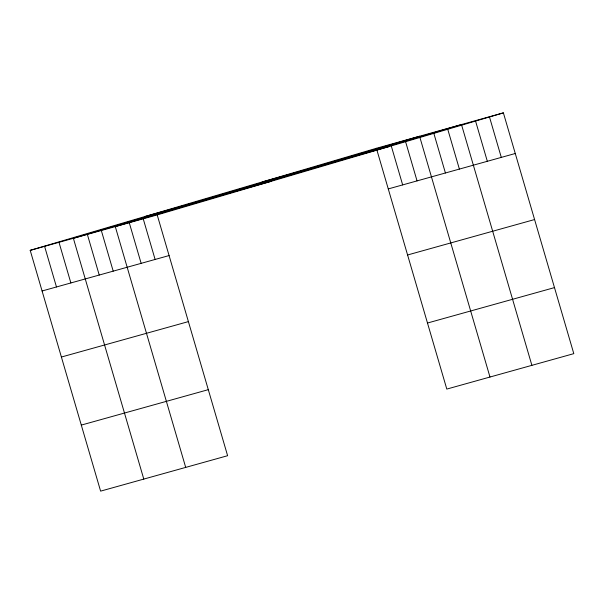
<?xml version="1.0" encoding="UTF-8"?>
<svg xmlns="http://www.w3.org/2000/svg" width="604" height="604" viewBox="0 0 604 604"><rect width="100%" height="100%" fill="white"/><g stroke="black" fill="none" stroke-linecap="round" stroke-linejoin="round"><path stroke-width="0.91" d="M30.2 250.35L157.199 214.918L227.61 455.71L100.611 491.135L30.2 250.35L376.39 148.29L503.389 112.865L573.8 353.65L446.801 389.082L376.39 148.29M157.199 214.918L503.389 112.865M262.144 181.97L389.15 146.538M144.439 216.67L271.445 181.238M388.266 188.924L515.272 153.499M42.084 290.985L169.082 255.56M407.587 254.979L534.585 219.546M61.397 357.032L188.395 321.607M427.481 323.027L554.487 287.602M81.298 425.088L208.297 389.663M489.421 116.761L501.297 157.395M475.446 120.657L487.33 161.291M531.89 365.344L461.479 124.552L115.288 226.613L185.7 467.405M447.504 128.448L459.387 169.082M433.8 133.25L445.42 172.986M489.98 377.032L419.569 136.24L73.378 238.301L143.79 479.093M405.699 142.061L417.054 180.898M391.045 145.179L402.664 184.907M143.231 218.822L155.115 259.456M129.264 222.717L141.147 263.352M101.321 230.509L113.205 271.143M87.353 234.405L99.23 275.039M58.988 242.317L70.872 282.951M44.59 246.334L56.474 286.968"/></g></svg>
